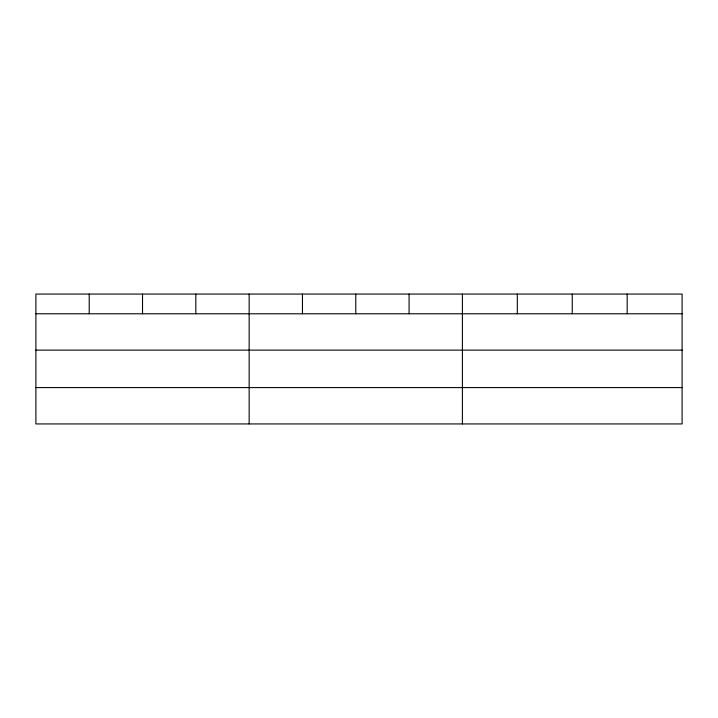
<?xml version="1.0" encoding="UTF-8"?>
<svg xmlns="http://www.w3.org/2000/svg" width="718" height="718" viewBox="0 0 718 718"><rect width="100%" height="100%" fill="white"/><g stroke="black" fill="none" stroke-linecap="round" stroke-linejoin="round"><path stroke-width="1.08" d="M682.1 350.133L682.1 294.066L35.9 294.066L35.9 423.934L682.1 423.934L682.1 350.133L35.9 350.133M35.9 313.784L682.1 313.784M35.9 387.585L682.1 387.585M627.173 294.066L627.173 313.784M572.246 294.066L572.246 313.784M517.319 294.066L517.319 313.784M462.392 294.066L462.392 423.934M409.08 294.066L409.08 313.784M355.769 294.066L355.769 313.784M302.457 294.066L302.457 313.784M249.146 294.066L249.146 423.934M195.834 294.066L195.834 313.784M142.523 294.066L142.523 313.784M89.212 294.066L89.212 313.784"/></g></svg>
